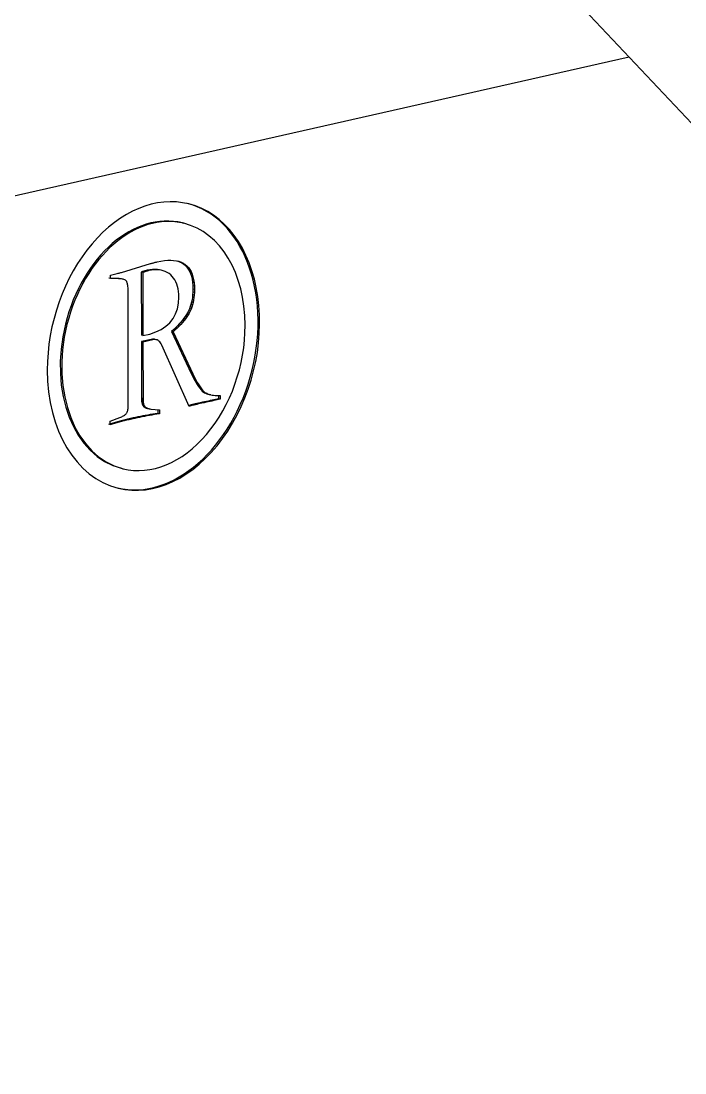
# Model space of a CAD drawing. Header units: millimetres. Extents: x -210 to 210, y -148 to 148.
# Drawn here: x 102.116 to 104.979, y -8.911 to -4.378 of the extents above; entities that cross this region are included whole.
import ezdxf

# ---------------------------------------------------------------- set-up
doc = ezdxf.new("R2010")
doc.units = ezdxf.units.MM
doc.layers.get('0').update_dxf_attribs({"lineweight": 18})

msp = doc.modelspace()

# ---------------------------------------------------------------- linework, layer by layer
at = {"color": 7, "lineweight": 30}
msp.add_line((133.8358, -35.4498), (95.0557, 5.7555), dxfattribs=at)
at = {"color": 7, "lineweight": 30, "ltscale": 0.241127}
msp.add_line((104.7383, -4.5327), (95.3308, -6.66), dxfattribs=at)
at = {"color": 7, "lineweight": 30, "ltscale": 0.000177196}
for p, q in [((102.812, -5.2476), (102.8189, -5.2493)), ((102.8162, -5.4209), (102.8093, -5.4191)), ((102.832, -5.4325), (102.8251, -5.4308)), ((102.8387, -5.4398), (102.8319, -5.4381)), ((102.6445, -5.4603), (102.6377, -5.4586)), ((102.6472, -5.4594), (102.6403, -5.4577)), ((102.6578, -5.456), (102.6509, -5.4543)), ((102.6603, -5.4553), (102.6534, -5.4536)), ((102.6629, -5.4546), (102.656, -5.4529)), ((102.6904, -5.4499), (102.6836, -5.4482)), ((102.8498, -5.4576), (102.8429, -5.4559)), ((102.8578, -5.4794), (102.8509, -5.4777)), ((102.5361, -5.4883), (102.5292, -5.4866)), ((102.8625, -5.5053), (102.8556, -5.5035)), ((102.8637, -5.5197), (102.8568, -5.518)), ((102.8633, -5.5586), (102.8564, -5.5569)), ((102.8641, -5.5352), (102.8572, -5.5335)), ((102.8532, -5.6101), (102.8463, -5.6084)), ((102.8059, -5.6848), (102.799, -5.6831)), ((102.8131, -5.6767), (102.8062, -5.675)), ((102.8197, -5.6686), (102.8129, -5.6669)), ((102.7725, -5.7171), (102.7656, -5.7153)), ((102.6422, -5.7609), (102.6353, -5.7592)), ((102.8638, -5.9117), (102.8569, -5.9099)), ((102.8703, -5.9241), (102.8635, -5.9224)), ((102.8766, -5.9354), (102.8698, -5.9337)), ((102.8995, -5.9686), (102.8927, -5.9669)), ((102.9047, -5.9739), (102.8978, -5.9722)), ((102.9096, -5.9781), (102.9027, -5.9763)), ((102.9142, -5.981), (102.9074, -5.9793)), ((102.9189, -5.9832), (102.912, -5.9815)), ((102.6426, -6.004), (102.6357, -6.0023)), ((102.6426, -6.0087), (102.6358, -6.007)), ((102.6429, -6.0132), (102.636, -6.0115)), ((102.6432, -6.0174), (102.6363, -6.0157)), ((102.6444, -6.0248), (102.6375, -6.0231)), ((102.9348, -5.9883), (102.9279, -5.9866)), ((102.6462, -6.0311), (102.6393, -6.0294)), ((102.6472, -6.0338), (102.6404, -6.032)), ((102.6499, -6.0382), (102.643, -6.0365)), ((102.6552, -6.0433), (102.6484, -6.0416)), ((102.6575, -6.0447), (102.6506, -6.043)), ((102.6599, -6.0459), (102.6531, -6.0442)), ((102.6626, -6.047), (102.6557, -6.0453)), ((102.7131, -6.0701), (102.7062, -6.0684))]:
    msp.add_line(p, q, dxfattribs=at)
at = {"color": 7, "lineweight": 30, "ltscale": 0.003278}
msp.add_line((102.549, -5.4608), (102.6747, -5.4231), dxfattribs=at)
at = {"color": 7, "lineweight": 30, "ltscale": 7.92027e-05}
msp.add_line((102.6747, -5.4231), (102.6777, -5.4222), dxfattribs=at)
at = {"color": 7, "lineweight": 30, "ltscale": 7.89543e-05}
msp.add_line((102.6777, -5.4222), (102.6807, -5.4214), dxfattribs=at)
at = {"color": 7, "lineweight": 30, "ltscale": 7.72646e-05}
msp.add_line((102.6807, -5.4214), (102.6837, -5.4206), dxfattribs=at)
at = {"color": 7, "lineweight": 30, "ltscale": 7.7025e-05}
msp.add_line((102.6837, -5.4206), (102.6867, -5.4198), dxfattribs=at)
at = {"color": 7, "lineweight": 30, "ltscale": 7.5397e-05}
msp.add_line((102.6867, -5.4198), (102.6896, -5.419), dxfattribs=at)
at = {"color": 7, "lineweight": 30, "ltscale": 7.51081e-05}
msp.add_line((102.6896, -5.419), (102.6925, -5.4182), dxfattribs=at)
at = {"color": 7, "lineweight": 30, "ltscale": 7.34812e-05}
msp.add_line((102.6925, -5.4182), (102.6954, -5.4175), dxfattribs=at)
at = {"color": 7, "lineweight": 30, "ltscale": 7.32591e-05}
msp.add_line((102.6954, -5.4175), (102.6982, -5.4168), dxfattribs=at)
at = {"color": 7, "lineweight": 30, "ltscale": 7.16333e-05}
msp.add_line((102.6982, -5.4168), (102.701, -5.4162), dxfattribs=at)
at = {"color": 7, "lineweight": 30, "ltscale": 7.13675e-05}
msp.add_line((102.701, -5.4162), (102.7038, -5.4155), dxfattribs=at)
at = {"color": 7, "lineweight": 30, "ltscale": 0.00040335}
msp.add_line((102.7038, -5.4155), (102.7196, -5.4123), dxfattribs=at)
at = {"color": 7, "lineweight": 30, "ltscale": 0.000378441}
msp.add_line((102.7196, -5.4123), (102.7346, -5.4101), dxfattribs=at)
at = {"color": 7, "lineweight": 30, "ltscale": 0.000356165}
msp.add_line((102.7346, -5.4101), (102.7488, -5.4088), dxfattribs=at)
at = {"color": 7, "lineweight": 30, "ltscale": 0.000333681}
msp.add_line((102.7488, -5.4088), (102.7621, -5.4084), dxfattribs=at)
at = {"color": 7, "lineweight": 30, "ltscale": 0.000311283}
msp.add_line((102.7621, -5.4084), (102.7745, -5.409), dxfattribs=at)
at = {"color": 7, "lineweight": 30, "ltscale": 0.000293891}
msp.add_line((102.7745, -5.409), (102.7862, -5.4106), dxfattribs=at)
at = {"color": 7, "lineweight": 30, "ltscale": 0.000278799}
msp.add_line((102.7862, -5.4106), (102.7971, -5.413), dxfattribs=at)
at = {"color": 7, "lineweight": 30, "ltscale": 0.000263567}
msp.add_line((102.7902, -5.4113), (102.8002, -5.4148), dxfattribs=at)
at = {"color": 7, "lineweight": 30, "ltscale": 0.000263514}
msp.add_line((102.7971, -5.413), (102.807, -5.4165), dxfattribs=at)
at = {"color": 7, "lineweight": 30, "ltscale": 0.00017716}
for p, q in [((102.807, -5.4165), (102.8002, -5.4148)), ((102.8245, -5.4262), (102.8176, -5.4245)), ((102.6418, -5.4614), (102.6349, -5.4597)), ((102.6499, -5.4585), (102.643, -5.4568)), ((102.6552, -5.4568), (102.6483, -5.4551)), ((102.6653, -5.454), (102.6585, -5.4523)), ((102.6678, -5.4534), (102.6609, -5.4517)), ((102.6794, -5.4512), (102.6725, -5.4495)), ((102.701, -5.4495), (102.6942, -5.4477)), ((102.8447, -5.4482), (102.8378, -5.4465)), ((102.8541, -5.468), (102.8473, -5.4663)), ((102.5418, -5.4885), (102.5349, -5.4868)), ((102.5471, -5.489), (102.5402, -5.4873)), ((102.5519, -5.4896), (102.545, -5.4879)), ((102.8605, -5.4918), (102.8537, -5.4901)), ((102.8621, -5.5697), (102.8553, -5.568)), ((102.8585, -5.5907), (102.8516, -5.589)), ((102.8606, -5.5804), (102.8537, -5.5787)), ((102.826, -5.6605), (102.8191, -5.6588)), ((102.8317, -5.6524), (102.8248, -5.6507)), ((102.8369, -5.6443), (102.83, -5.6426)), ((102.8417, -5.6362), (102.8348, -5.6345)), ((102.8459, -5.6279), (102.8391, -5.6262)), ((102.7815, -5.709), (102.7746, -5.7073)), ((102.6422, -5.7332), (102.6353, -5.7315)), ((102.6851, -5.7512), (102.6782, -5.7495)), ((102.69, -5.7504), (102.6832, -5.7487)), ((102.6947, -5.7503), (102.6879, -5.7486)), ((102.6992, -5.7508), (102.6923, -5.7491)), ((102.857, -5.898), (102.8501, -5.8963)), ((102.8827, -5.9455), (102.8758, -5.9437)), ((102.8886, -5.9543), (102.8817, -5.9526)), ((102.8942, -5.9621), (102.8873, -5.9603)), ((102.6452, -6.0281), (102.6383, -6.0264)), ((102.9752, -6.0077), (102.9683, -6.006)), ((102.6514, -6.0401), (102.6446, -6.0384)), ((102.6532, -6.0418), (102.6464, -6.0401)), ((102.6686, -6.0487), (102.6618, -6.047)), ((102.5492, -6.3051), (102.5561, -6.3068))]:
    msp.add_line(p, q, dxfattribs=at)
at = {"color": 7, "lineweight": 30, "ltscale": 0.000254324}
msp.add_line((102.8002, -5.4148), (102.8093, -5.4191), dxfattribs=at)
at = {"color": 7, "lineweight": 30, "ltscale": 0.000254397}
msp.add_line((102.807, -5.4165), (102.8162, -5.4209), dxfattribs=at)
at = {"color": 7, "lineweight": 30, "ltscale": 0.00024623}
msp.add_line((102.8093, -5.4191), (102.8176, -5.4245), dxfattribs=at)
at = {"color": 7, "lineweight": 30, "ltscale": 0.000246135}
msp.add_line((102.8162, -5.4209), (102.8245, -5.4262), dxfattribs=at)
at = {"color": 7, "lineweight": 30, "ltscale": 0.000244829}
msp.add_line((102.8176, -5.4245), (102.8251, -5.4308), dxfattribs=at)
at = {"color": 7, "lineweight": 30, "ltscale": 0.000244944}
msp.add_line((102.8245, -5.4262), (102.832, -5.4325), dxfattribs=at)
at = {"color": 7, "lineweight": 30, "ltscale": 0.000249527}
for p, q in [((102.8251, -5.4308), (102.8319, -5.4381)), ((102.832, -5.4325), (102.8387, -5.4398))]:
    msp.add_line(p, q, dxfattribs=at)
at = {"color": 7, "lineweight": 30, "ltscale": 0.000256121}
msp.add_line((102.8319, -5.4381), (102.8378, -5.4465), dxfattribs=at)
at = {"color": 7, "lineweight": 30, "ltscale": 0.000168096}
msp.add_line((102.5016, -5.4725), (102.5081, -5.4711), dxfattribs=at)
at = {"color": 7, "lineweight": 30, "ltscale": 0.000380682}
msp.add_line((102.5023, -5.4878), (102.5016, -5.4725), dxfattribs=at)
at = {"color": 7, "lineweight": 30, "ltscale": 0.000157197}
msp.add_line((102.5081, -5.4711), (102.5142, -5.4696), dxfattribs=at)
at = {"color": 7, "lineweight": 30, "ltscale": 0.000147766}
msp.add_line((102.5142, -5.4696), (102.52, -5.4683), dxfattribs=at)
at = {"color": 7, "lineweight": 30, "ltscale": 0.000136927}
msp.add_line((102.52, -5.4683), (102.5253, -5.467), dxfattribs=at)
at = {"color": 7, "lineweight": 30, "ltscale": 0.000127445}
msp.add_line((102.5253, -5.467), (102.5303, -5.4658), dxfattribs=at)
at = {"color": 7, "lineweight": 30, "ltscale": 0.000118075}
msp.add_line((102.5303, -5.4658), (102.5348, -5.4647), dxfattribs=at)
at = {"color": 7, "lineweight": 30, "ltscale": 0.000107195}
msp.add_line((102.5348, -5.4647), (102.539, -5.4636), dxfattribs=at)
at = {"color": 7, "lineweight": 30, "ltscale": 9.62665e-05}
msp.add_line((102.539, -5.4636), (102.5427, -5.4626), dxfattribs=at)
at = {"color": 7, "lineweight": 30, "ltscale": 8.69759e-05}
msp.add_line((102.5427, -5.4626), (102.5461, -5.4616), dxfattribs=at)
at = {"color": 7, "lineweight": 30, "ltscale": 7.75109e-05}
msp.add_line((102.5461, -5.4616), (102.549, -5.4608), dxfattribs=at)
at = {"color": 7, "lineweight": 30, "ltscale": 7.31308e-05}
msp.add_line((102.6377, -5.4586), (102.6349, -5.4597), dxfattribs=at)
at = {"color": 7, "lineweight": 30, "ltscale": 0.006795}
for p, q in [((102.6349, -5.4597), (102.6353, -5.7315)), ((102.6418, -5.4614), (102.6422, -5.7332))]:
    msp.add_line(p, q, dxfattribs=at)
at = {"color": 7, "lineweight": 30, "ltscale": 7.11295e-05}
for p, q in [((102.6403, -5.4577), (102.6377, -5.4586)), ((102.6472, -5.4594), (102.6445, -5.4603))]:
    msp.add_line(p, q, dxfattribs=at)
at = {"color": 7, "lineweight": 30, "ltscale": 7.06955e-05}
msp.add_line((102.643, -5.4568), (102.6403, -5.4577), dxfattribs=at)
at = {"color": 7, "lineweight": 30, "ltscale": 7.30554e-05}
msp.add_line((102.6445, -5.4603), (102.6418, -5.4614), dxfattribs=at)
at = {"color": 7, "lineweight": 30, "ltscale": 7.02774e-05}
msp.add_line((102.6457, -5.4559), (102.643, -5.4568), dxfattribs=at)
at = {"color": 7, "lineweight": 30, "ltscale": 6.83118e-05}
msp.add_line((102.6483, -5.4551), (102.6457, -5.4559), dxfattribs=at)
at = {"color": 7, "lineweight": 30, "ltscale": 0.000177232}
for p, q in [((102.6526, -5.4576), (102.6457, -5.4559)), ((102.7112, -5.4499), (102.7043, -5.4482)), ((102.7208, -5.4513), (102.7139, -5.4496)), ((102.5562, -5.4905), (102.5493, -5.4888)), ((102.8639, -5.5471), (102.8571, -5.5454)), ((102.8498, -5.6192), (102.8429, -5.6175)), ((102.8561, -5.6006), (102.8492, -5.5989)), ((102.7983, -5.6929), (102.7914, -5.6911)), ((102.6437, -6.0213), (102.6369, -6.0195))]:
    msp.add_line(p, q, dxfattribs=at)
at = {"color": 7, "lineweight": 30, "ltscale": 7.07667e-05}
msp.add_line((102.6499, -5.4585), (102.6472, -5.4594), dxfattribs=at)
at = {"color": 7, "lineweight": 30, "ltscale": 6.79875e-05}
msp.add_line((102.6509, -5.4543), (102.6483, -5.4551), dxfattribs=at)
at = {"color": 7, "lineweight": 30, "ltscale": 7.01417e-05}
msp.add_line((102.6526, -5.4576), (102.6499, -5.4585), dxfattribs=at)
at = {"color": 7, "lineweight": 30, "ltscale": 6.61077e-05}
for p, q in [((102.6534, -5.4536), (102.6509, -5.4543)), ((102.6603, -5.4553), (102.6578, -5.456))]:
    msp.add_line(p, q, dxfattribs=at)
at = {"color": 7, "lineweight": 30, "ltscale": 6.84449e-05}
msp.add_line((102.6552, -5.4568), (102.6526, -5.4576), dxfattribs=at)
at = {"color": 7, "lineweight": 30, "ltscale": 6.57468e-05}
for p, q in [((102.656, -5.4529), (102.6534, -5.4536)), ((102.6629, -5.4546), (102.6603, -5.4553))]:
    msp.add_line(p, q, dxfattribs=at)
at = {"color": 7, "lineweight": 30, "ltscale": 6.79241e-05}
msp.add_line((102.6578, -5.456), (102.6552, -5.4568), dxfattribs=at)
at = {"color": 7, "lineweight": 30, "ltscale": 6.38893e-05}
msp.add_line((102.6585, -5.4523), (102.656, -5.4529), dxfattribs=at)
at = {"color": 7, "lineweight": 30, "ltscale": 6.35075e-05}
for p, q in [((102.6609, -5.4517), (102.6585, -5.4523)), ((102.6678, -5.4534), (102.6653, -5.454))]:
    msp.add_line(p, q, dxfattribs=at)
at = {"color": 7, "lineweight": 30, "ltscale": 0.000293937}
for p, q in [((102.6725, -5.4495), (102.6609, -5.4517)), ((102.6794, -5.4512), (102.6678, -5.4534))]:
    msp.add_line(p, q, dxfattribs=at)
at = {"color": 7, "lineweight": 30, "ltscale": 6.3946e-05}
msp.add_line((102.6653, -5.454), (102.6629, -5.4546), dxfattribs=at)
at = {"color": 7, "lineweight": 30, "ltscale": 0.000278734}
msp.add_line((102.6836, -5.4482), (102.6725, -5.4495), dxfattribs=at)
at = {"color": 7, "lineweight": 30, "ltscale": 0.000278702}
msp.add_line((102.6904, -5.4499), (102.6794, -5.4512), dxfattribs=at)
at = {"color": 7, "lineweight": 30, "ltscale": 0.000265086}
msp.add_line((102.6942, -5.4477), (102.6836, -5.4482), dxfattribs=at)
at = {"color": 7, "lineweight": 30, "ltscale": 0.000265104}
msp.add_line((102.701, -5.4495), (102.6904, -5.4499), dxfattribs=at)
at = {"color": 7, "lineweight": 30, "ltscale": 0.000253301}
msp.add_line((102.7043, -5.4482), (102.6942, -5.4477), dxfattribs=at)
at = {"color": 7, "lineweight": 30, "ltscale": 0.000253298}
msp.add_line((102.7112, -5.4499), (102.701, -5.4495), dxfattribs=at)
at = {"color": 7, "lineweight": 30, "ltscale": 0.000243587}
for p, q in [((102.7139, -5.4496), (102.7043, -5.4482)), ((102.7208, -5.4513), (102.7112, -5.4499))]:
    msp.add_line(p, q, dxfattribs=at)
at = {"color": 7, "lineweight": 30, "ltscale": 0.000234691}
msp.add_line((102.7299, -5.4536), (102.7208, -5.4513), dxfattribs=at)
at = {"color": 7, "lineweight": 30, "ltscale": 0.000231493}
msp.add_line((102.7386, -5.4568), (102.7299, -5.4536), dxfattribs=at)
at = {"color": 7, "lineweight": 30, "ltscale": 0.000227986}
msp.add_line((102.7468, -5.4608), (102.7386, -5.4568), dxfattribs=at)
at = {"color": 7, "lineweight": 30, "ltscale": 0.000230143}
msp.add_line((102.7545, -5.4658), (102.7468, -5.4608), dxfattribs=at)
at = {"color": 7, "lineweight": 30, "ltscale": 0.000232448}
msp.add_line((102.7617, -5.4717), (102.7545, -5.4658), dxfattribs=at)
at = {"color": 7, "lineweight": 30, "ltscale": 0.000234307}
msp.add_line((102.7683, -5.4783), (102.7617, -5.4717), dxfattribs=at)
at = {"color": 7, "lineweight": 30, "ltscale": 0.000235601}
msp.add_line((102.7743, -5.4856), (102.7683, -5.4783), dxfattribs=at)
at = {"color": 7, "lineweight": 30, "ltscale": 0.000267041}
msp.add_line((102.8378, -5.4465), (102.8429, -5.4559), dxfattribs=at)
at = {"color": 7, "lineweight": 30, "ltscale": 0.000255971}
msp.add_line((102.8387, -5.4398), (102.8447, -5.4482), dxfattribs=at)
at = {"color": 7, "lineweight": 30, "ltscale": 0.000281692}
msp.add_line((102.8429, -5.4559), (102.8473, -5.4663), dxfattribs=at)
at = {"color": 7, "lineweight": 30, "ltscale": 0.000267203}
msp.add_line((102.8447, -5.4482), (102.8498, -5.4576), dxfattribs=at)
at = {"color": 7, "lineweight": 30, "ltscale": 0.000299318}
msp.add_line((102.8473, -5.4663), (102.8509, -5.4777), dxfattribs=at)
at = {"color": 7, "lineweight": 30, "ltscale": 0.00028152}
msp.add_line((102.8498, -5.4576), (102.8541, -5.468), dxfattribs=at)
at = {"color": 7, "lineweight": 30, "ltscale": 0.000318566}
msp.add_line((102.8509, -5.4777), (102.8537, -5.4901), dxfattribs=at)
at = {"color": 7, "lineweight": 30, "ltscale": 0.000299496}
msp.add_line((102.8541, -5.468), (102.8578, -5.4794), dxfattribs=at)
at = {"color": 7, "lineweight": 30, "ltscale": 0.000318383}
msp.add_line((102.8578, -5.4794), (102.8605, -5.4918), dxfattribs=at)
at = {"color": 7, "lineweight": 30, "ltscale": 0.000842804}
msp.add_line((102.5292, -5.4866), (102.4955, -5.486), dxfattribs=at)
at = {"color": 7, "lineweight": 30, "ltscale": 0.000842797}
msp.add_line((102.5361, -5.4883), (102.5023, -5.4878), dxfattribs=at)
at = {"color": 7, "lineweight": 30, "ltscale": 0.000143454}
msp.add_line((102.5349, -5.4868), (102.5292, -5.4866), dxfattribs=at)
at = {"color": 7, "lineweight": 30, "ltscale": 0.000132806}
for p, q in [((102.5402, -5.4873), (102.5349, -5.4868)), ((102.5471, -5.489), (102.5418, -5.4885))]:
    msp.add_line(p, q, dxfattribs=at)
at = {"color": 7, "lineweight": 30, "ltscale": 0.000143457}
msp.add_line((102.5418, -5.4885), (102.5361, -5.4883), dxfattribs=at)
at = {"color": 7, "lineweight": 30, "ltscale": 0.000120984}
for p, q in [((102.545, -5.4879), (102.5402, -5.4873)), ((102.5519, -5.4896), (102.5471, -5.489))]:
    msp.add_line(p, q, dxfattribs=at)
at = {"color": 7, "lineweight": 30, "ltscale": 0.000109572}
msp.add_line((102.5493, -5.4888), (102.545, -5.4879), dxfattribs=at)
at = {"color": 7, "lineweight": 30, "ltscale": 0.00010963}
msp.add_line((102.5562, -5.4905), (102.5519, -5.4896), dxfattribs=at)
at = {"color": 7, "lineweight": 30, "ltscale": 0.000100303}
msp.add_line((102.56, -5.4916), (102.5562, -5.4905), dxfattribs=at)
at = {"color": 7, "lineweight": 30, "ltscale": 9.03568e-05}
msp.add_line((102.5634, -5.493), (102.56, -5.4916), dxfattribs=at)
at = {"color": 7, "lineweight": 30, "ltscale": 8.28398e-05}
msp.add_line((102.5663, -5.4946), (102.5634, -5.493), dxfattribs=at)
at = {"color": 7, "lineweight": 30, "ltscale": 7.54368e-05}
msp.add_line((102.5687, -5.4964), (102.5663, -5.4946), dxfattribs=at)
at = {"color": 7, "lineweight": 30, "ltscale": 6.98756e-05}
msp.add_line((102.5706, -5.4984), (102.5687, -5.4964), dxfattribs=at)
at = {"color": 7, "lineweight": 30, "ltscale": 6.776e-05}
msp.add_line((102.5721, -5.5007), (102.5706, -5.4984), dxfattribs=at)
at = {"color": 7, "lineweight": 30, "ltscale": 7.13348e-05}
msp.add_line((102.5733, -5.5033), (102.5721, -5.5007), dxfattribs=at)
at = {"color": 7, "lineweight": 30, "ltscale": 7.87714e-05}
msp.add_line((102.5743, -5.5063), (102.5733, -5.5033), dxfattribs=at)
at = {"color": 7, "lineweight": 30, "ltscale": 8.75787e-05}
msp.add_line((102.5752, -5.5097), (102.5743, -5.5063), dxfattribs=at)
at = {"color": 7, "lineweight": 30, "ltscale": 9.69931e-05}
msp.add_line((102.5761, -5.5135), (102.5752, -5.5097), dxfattribs=at)
at = {"color": 7, "lineweight": 30, "ltscale": 0.000105562}
msp.add_line((102.5767, -5.5176), (102.5761, -5.5135), dxfattribs=at)
at = {"color": 7, "lineweight": 30, "ltscale": 0.00011502}
msp.add_line((102.5772, -5.5222), (102.5767, -5.5176), dxfattribs=at)
at = {"color": 7, "lineweight": 30, "ltscale": 0.000124945}
msp.add_line((102.5777, -5.5272), (102.5772, -5.5222), dxfattribs=at)
at = {"color": 7, "lineweight": 30, "ltscale": 0.000134384}
msp.add_line((102.578, -5.5325), (102.5777, -5.5272), dxfattribs=at)
at = {"color": 7, "lineweight": 30, "ltscale": 0.00023698}
msp.add_line((102.7795, -5.4935), (102.7743, -5.4856), dxfattribs=at)
at = {"color": 7, "lineweight": 30, "ltscale": 0.000242485}
msp.add_line((102.7841, -5.5021), (102.7795, -5.4935), dxfattribs=at)
at = {"color": 7, "lineweight": 30, "ltscale": 0.000249441}
msp.add_line((102.7879, -5.5113), (102.7841, -5.5021), dxfattribs=at)
at = {"color": 7, "lineweight": 30, "ltscale": 0.000258422}
msp.add_line((102.7911, -5.5211), (102.7879, -5.5113), dxfattribs=at)
at = {"color": 7, "lineweight": 30, "ltscale": 0.00026886}
msp.add_line((102.7935, -5.5316), (102.7911, -5.5211), dxfattribs=at)
at = {"color": 7, "lineweight": 30, "ltscale": 0.000339723}
msp.add_line((102.8537, -5.4901), (102.8556, -5.5035), dxfattribs=at)
at = {"color": 7, "lineweight": 30, "ltscale": 0.000363025}
for p, q in [((102.8556, -5.5035), (102.8568, -5.518)), ((102.8625, -5.5053), (102.8637, -5.5197))]:
    msp.add_line(p, q, dxfattribs=at)
at = {"color": 7, "lineweight": 30, "ltscale": 0.000387442}
for p, q in [((102.8568, -5.518), (102.8572, -5.5335)), ((102.8637, -5.5197), (102.8641, -5.5352))]:
    msp.add_line(p, q, dxfattribs=at)
at = {"color": 7, "lineweight": 30, "ltscale": 0.00033991}
msp.add_line((102.8605, -5.4918), (102.8625, -5.5053), dxfattribs=at)
at = {"color": 7, "lineweight": 30, "ltscale": 0.000144331}
msp.add_line((102.5782, -5.5383), (102.578, -5.5325), dxfattribs=at)
at = {"color": 7, "lineweight": 30, "ltscale": 0.000154005}
msp.add_line((102.5783, -5.5445), (102.5782, -5.5383), dxfattribs=at)
at = {"color": 7, "lineweight": 30, "ltscale": 0.012001}
msp.add_line((102.579, -6.0245), (102.5783, -5.5445), dxfattribs=at)
at = {"color": 7, "lineweight": 30, "ltscale": 0.000281458}
msp.add_line((102.7953, -5.5427), (102.7935, -5.5316), dxfattribs=at)
at = {"color": 7, "lineweight": 30, "ltscale": 0.000665666}
msp.add_line((102.7952, -5.5935), (102.7967, -5.5669), dxfattribs=at)
at = {"color": 7, "lineweight": 30, "ltscale": 0.000295313}
msp.add_line((102.7964, -5.5545), (102.7953, -5.5427), dxfattribs=at)
at = {"color": 7, "lineweight": 30, "ltscale": 0.000309953}
msp.add_line((102.7967, -5.5669), (102.7964, -5.5545), dxfattribs=at)
at = {"color": 7, "lineweight": 30, "ltscale": 0.000270422}
for p, q in [((102.8553, -5.568), (102.8537, -5.5787)), ((102.8621, -5.5697), (102.8606, -5.5804))]:
    msp.add_line(p, q, dxfattribs=at)
at = {"color": 7, "lineweight": 30, "ltscale": 0.000279002}
msp.add_line((102.8564, -5.5569), (102.8553, -5.568), dxfattribs=at)
at = {"color": 7, "lineweight": 30, "ltscale": 0.000288204}
msp.add_line((102.8571, -5.5454), (102.8564, -5.5569), dxfattribs=at)
at = {"color": 7, "lineweight": 30, "ltscale": 0.000297547}
msp.add_line((102.8572, -5.5335), (102.8571, -5.5454), dxfattribs=at)
at = {"color": 7, "lineweight": 30, "ltscale": 0.000278811}
msp.add_line((102.8633, -5.5586), (102.8621, -5.5697), dxfattribs=at)
at = {"color": 7, "lineweight": 30, "ltscale": 0.000288014}
msp.add_line((102.8639, -5.5471), (102.8633, -5.5586), dxfattribs=at)
at = {"color": 7, "lineweight": 30, "ltscale": 0.000297738}
msp.add_line((102.8641, -5.5352), (102.8639, -5.5471), dxfattribs=at)
at = {"color": 7, "lineweight": 30, "ltscale": 0.00058661}
msp.add_line((102.7829, -5.64), (102.7906, -5.6178), dxfattribs=at)
at = {"color": 7, "lineweight": 30, "ltscale": 0.000620252}
msp.add_line((102.7906, -5.6178), (102.7952, -5.5935), dxfattribs=at)
at = {"color": 7, "lineweight": 30, "ltscale": 0.000237705}
msp.add_line((102.8429, -5.6175), (102.8391, -5.6262), dxfattribs=at)
at = {"color": 7, "lineweight": 30, "ltscale": 0.00024286}
msp.add_line((102.8463, -5.6084), (102.8429, -5.6175), dxfattribs=at)
at = {"color": 7, "lineweight": 30, "ltscale": 0.000237348}
msp.add_line((102.8498, -5.6192), (102.8459, -5.6279), dxfattribs=at)
at = {"color": 7, "lineweight": 30, "ltscale": 0.000248325}
msp.add_line((102.8492, -5.5989), (102.8463, -5.6084), dxfattribs=at)
at = {"color": 7, "lineweight": 30, "ltscale": 0.000254963}
msp.add_line((102.8516, -5.589), (102.8492, -5.5989), dxfattribs=at)
at = {"color": 7, "lineweight": 30, "ltscale": 0.000243042}
msp.add_line((102.8532, -5.6101), (102.8498, -5.6192), dxfattribs=at)
at = {"color": 7, "lineweight": 30, "ltscale": 0.000262567}
for p, q in [((102.8537, -5.5787), (102.8516, -5.589)), ((102.8606, -5.5804), (102.8585, -5.5907))]:
    msp.add_line(p, q, dxfattribs=at)
at = {"color": 7, "lineweight": 30, "ltscale": 0.00024814}
msp.add_line((102.8561, -5.6006), (102.8532, -5.6101), dxfattribs=at)
at = {"color": 7, "lineweight": 30, "ltscale": 0.000255338}
msp.add_line((102.8585, -5.5907), (102.8561, -5.6006), dxfattribs=at)
at = {"color": 7, "lineweight": 30, "ltscale": 0.000563022}
msp.add_line((102.7582, -5.6777), (102.7721, -5.66), dxfattribs=at)
at = {"color": 7, "lineweight": 30, "ltscale": 0.000567512}
msp.add_line((102.7721, -5.66), (102.7829, -5.64), dxfattribs=at)
at = {"color": 7, "lineweight": 30, "ltscale": 0.000255015}
msp.add_line((102.8191, -5.6588), (102.8129, -5.6669), dxfattribs=at)
at = {"color": 7, "lineweight": 30, "ltscale": 0.000247957}
for p, q in [((102.8248, -5.6507), (102.8191, -5.6588)), ((102.8317, -5.6524), (102.826, -5.6605))]:
    msp.add_line(p, q, dxfattribs=at)
at = {"color": 7, "lineweight": 30, "ltscale": 0.000255172}
msp.add_line((102.826, -5.6605), (102.8197, -5.6686), dxfattribs=at)
at = {"color": 7, "lineweight": 30, "ltscale": 0.000240552}
for p, q in [((102.83, -5.6426), (102.8248, -5.6507)), ((102.8369, -5.6443), (102.8317, -5.6524))]:
    msp.add_line(p, q, dxfattribs=at)
at = {"color": 7, "lineweight": 30, "ltscale": 0.000234773}
for p, q in [((102.8348, -5.6345), (102.83, -5.6426)), ((102.8417, -5.6362), (102.8369, -5.6443))]:
    msp.add_line(p, q, dxfattribs=at)
at = {"color": 7, "lineweight": 30, "ltscale": 0.00023356}
for p, q in [((102.8391, -5.6262), (102.8348, -5.6345)), ((102.8459, -5.6279), (102.8417, -5.6362))]:
    msp.add_line(p, q, dxfattribs=at)
at = {"color": 7, "lineweight": 30, "ltscale": 0.000642868}
msp.add_line((102.6979, -5.7176), (102.7211, -5.7065), dxfattribs=at)
at = {"color": 7, "lineweight": 30, "ltscale": 0.000603348}
msp.add_line((102.7211, -5.7065), (102.7412, -5.6932), dxfattribs=at)
at = {"color": 7, "lineweight": 30, "ltscale": 0.000575637}
msp.add_line((102.7412, -5.6932), (102.7582, -5.6777), dxfattribs=at)
at = {"color": 7, "lineweight": 30, "ltscale": 0.000302921}
msp.add_line((102.7746, -5.7073), (102.7656, -5.7153), dxfattribs=at)
at = {"color": 7, "lineweight": 30, "ltscale": 0.000303055}
msp.add_line((102.7815, -5.709), (102.7725, -5.7171), dxfattribs=at)
at = {"color": 7, "lineweight": 30, "ltscale": 0.000295018}
msp.add_line((102.7832, -5.6992), (102.7746, -5.7073), dxfattribs=at)
at = {"color": 7, "lineweight": 30, "ltscale": 0.00029594}
msp.add_line((102.7902, -5.7009), (102.7815, -5.709), dxfattribs=at)
at = {"color": 7, "lineweight": 30, "ltscale": 0.000287436}
msp.add_line((102.7914, -5.6911), (102.7832, -5.6992), dxfattribs=at)
at = {"color": 7, "lineweight": 30, "ltscale": 0.000178694}
msp.add_line((102.7902, -5.7009), (102.7832, -5.6992), dxfattribs=at)
at = {"color": 7, "lineweight": 30, "ltscale": 0.000286268}
msp.add_line((102.7983, -5.6929), (102.7902, -5.7009), dxfattribs=at)
at = {"color": 7, "lineweight": 30, "ltscale": 0.000277781}
msp.add_line((102.799, -5.6831), (102.7914, -5.6911), dxfattribs=at)
at = {"color": 7, "lineweight": 30, "ltscale": 0.000277926}
msp.add_line((102.8059, -5.6848), (102.7983, -5.6929), dxfattribs=at)
at = {"color": 7, "lineweight": 30, "ltscale": 0.00026973}
for p, q in [((102.8062, -5.675), (102.799, -5.6831)), ((102.8131, -5.6767), (102.8059, -5.6848))]:
    msp.add_line(p, q, dxfattribs=at)
at = {"color": 7, "lineweight": 30, "ltscale": 0.000261847}
for p, q in [((102.8129, -5.6669), (102.8062, -5.675)), ((102.8197, -5.6686), (102.8131, -5.6767))]:
    msp.add_line(p, q, dxfattribs=at)
at = {"color": 7, "lineweight": 30, "ltscale": 0.0011}
for p, q in [((102.6782, -5.7495), (102.6353, -5.7592)), ((102.6851, -5.7512), (102.6422, -5.7609))]:
    msp.add_line(p, q, dxfattribs=at)
at = {"color": 7, "lineweight": 30, "ltscale": 0.000753185}
msp.add_line((102.6422, -5.7332), (102.6715, -5.7265), dxfattribs=at)
at = {"color": 7, "lineweight": 30, "ltscale": 0.00069449}
msp.add_line((102.6715, -5.7265), (102.6979, -5.7176), dxfattribs=at)
at = {"color": 7, "lineweight": 30, "ltscale": 0.000124876}
for p, q in [((102.6832, -5.7487), (102.6782, -5.7495)), ((102.69, -5.7504), (102.6851, -5.7512))]:
    msp.add_line(p, q, dxfattribs=at)
at = {"color": 7, "lineweight": 30, "ltscale": 0.00011782}
for p, q in [((102.6879, -5.7486), (102.6832, -5.7487)), ((102.6947, -5.7503), (102.69, -5.7504))]:
    msp.add_line(p, q, dxfattribs=at)
at = {"color": 7, "lineweight": 30, "ltscale": 0.000111734}
for p, q in [((102.6923, -5.7491), (102.6879, -5.7486)), ((102.6992, -5.7508), (102.6947, -5.7503))]:
    msp.add_line(p, q, dxfattribs=at)
at = {"color": 7, "lineweight": 30, "ltscale": 0.000110007}
msp.add_line((102.7034, -5.7521), (102.6992, -5.7508), dxfattribs=at)
at = {"color": 7, "lineweight": 30, "ltscale": 0.000109924}
msp.add_line((102.7073, -5.7541), (102.7034, -5.7521), dxfattribs=at)
at = {"color": 7, "lineweight": 30, "ltscale": 0.000114178}
msp.add_line((102.711, -5.7567), (102.7073, -5.7541), dxfattribs=at)
at = {"color": 7, "lineweight": 30, "ltscale": 0.000120902}
msp.add_line((102.7145, -5.7601), (102.711, -5.7567), dxfattribs=at)
at = {"color": 7, "lineweight": 30, "ltscale": 0.004993}
for p, q in [((102.7656, -5.7153), (102.8501, -5.8963)), ((102.7725, -5.7171), (102.857, -5.898))]:
    msp.add_line(p, q, dxfattribs=at)
at = {"color": 7, "lineweight": 30, "ltscale": 0.006077}
for p, q in [((102.6353, -5.7592), (102.6357, -6.0023)), ((102.6422, -5.7609), (102.6426, -6.004))]:
    msp.add_line(p, q, dxfattribs=at)
at = {"color": 7, "lineweight": 30, "ltscale": 0.000129189}
msp.add_line((102.7177, -5.7641), (102.7145, -5.7601), dxfattribs=at)
at = {"color": 7, "lineweight": 30, "ltscale": 0.00013982}
msp.add_line((102.7207, -5.7689), (102.7177, -5.7641), dxfattribs=at)
at = {"color": 7, "lineweight": 30, "ltscale": 0.000152452}
msp.add_line((102.7235, -5.7743), (102.7207, -5.7689), dxfattribs=at)
at = {"color": 7, "lineweight": 30, "ltscale": 0.00722}
msp.add_line((102.8411, -6.0381), (102.7235, -5.7743), dxfattribs=at)
at = {"color": 7, "lineweight": 30, "ltscale": 0.000381106}
msp.add_line((102.8501, -5.8963), (102.8569, -5.9099), dxfattribs=at)
at = {"color": 7, "lineweight": 30, "ltscale": 0.000351872}
for p, q in [((102.8569, -5.9099), (102.8635, -5.9224)), ((102.8638, -5.9117), (102.8703, -5.9241))]:
    msp.add_line(p, q, dxfattribs=at)
at = {"color": 7, "lineweight": 30, "ltscale": 0.000381272}
msp.add_line((102.857, -5.898), (102.8638, -5.9117), dxfattribs=at)
at = {"color": 7, "lineweight": 30, "ltscale": 0.000323004}
for p, q in [((102.8635, -5.9224), (102.8698, -5.9337)), ((102.8703, -5.9241), (102.8766, -5.9354))]:
    msp.add_line(p, q, dxfattribs=at)
at = {"color": 7, "lineweight": 30, "ltscale": 0.000294238}
msp.add_line((102.8698, -5.9337), (102.8758, -5.9437), dxfattribs=at)
at = {"color": 7, "lineweight": 30, "ltscale": 0.00029408}
msp.add_line((102.8766, -5.9354), (102.8827, -5.9455), dxfattribs=at)
at = {"color": 7, "lineweight": 30, "ltscale": 0.000266729}
for p, q in [((102.8758, -5.9437), (102.8817, -5.9526)), ((102.8827, -5.9455), (102.8886, -5.9543))]:
    msp.add_line(p, q, dxfattribs=at)
at = {"color": 7, "lineweight": 30, "ltscale": 0.000237888}
for p, q in [((102.8817, -5.9526), (102.8873, -5.9603)), ((102.8886, -5.9543), (102.8942, -5.9621))]:
    msp.add_line(p, q, dxfattribs=at)
at = {"color": 7, "lineweight": 30, "ltscale": 0.000210621}
msp.add_line((102.8873, -5.9603), (102.8927, -5.9669), dxfattribs=at)
at = {"color": 7, "lineweight": 30, "ltscale": 0.000185564}
for p, q in [((102.8927, -5.9669), (102.8978, -5.9722)), ((102.8995, -5.9686), (102.9047, -5.9739))]:
    msp.add_line(p, q, dxfattribs=at)
at = {"color": 7, "lineweight": 30, "ltscale": 0.000210762}
msp.add_line((102.8942, -5.9621), (102.8995, -5.9686), dxfattribs=at)
at = {"color": 7, "lineweight": 30, "ltscale": 0.000159578}
for p, q in [((102.8978, -5.9722), (102.9027, -5.9763)), ((102.9047, -5.9739), (102.9096, -5.9781))]:
    msp.add_line(p, q, dxfattribs=at)
at = {"color": 7, "lineweight": 30, "ltscale": 0.00013826}
for p, q in [((102.9027, -5.9763), (102.9074, -5.9793)), ((102.9096, -5.9781), (102.9142, -5.981))]:
    msp.add_line(p, q, dxfattribs=at)
at = {"color": 7, "lineweight": 30, "ltscale": 0.000128937}
for p, q in [((102.9074, -5.9793), (102.912, -5.9815)), ((102.9142, -5.981), (102.9189, -5.9832))]:
    msp.add_line(p, q, dxfattribs=at)
at = {"color": 7, "lineweight": 30, "ltscale": 0.0001336}
msp.add_line((102.912, -5.9815), (102.917, -5.9835), dxfattribs=at)
at = {"color": 7, "lineweight": 30, "ltscale": 0.000178658}
for p, q in [((102.9239, -5.9852), (102.917, -5.9835)), ((102.6485, -6.0361), (102.6416, -6.0344))]:
    msp.add_line(p, q, dxfattribs=at)
at = {"color": 7, "lineweight": 30, "ltscale": 0.000140361}
msp.add_line((102.917, -5.9835), (102.9223, -5.9852), dxfattribs=at)
at = {"color": 7, "lineweight": 30, "ltscale": 0.000134987}
msp.add_line((102.9189, -5.9832), (102.9239, -5.9852), dxfattribs=at)
at = {"color": 7, "lineweight": 30, "ltscale": 0.000158428}
msp.add_line((102.5789, -6.0308), (102.579, -6.0245), dxfattribs=at)
at = {"color": 7, "lineweight": 30, "ltscale": 0.000119263}
for p, q in [((102.6357, -6.0023), (102.6358, -6.007)), ((102.6426, -6.004), (102.6426, -6.0087))]:
    msp.add_line(p, q, dxfattribs=at)
at = {"color": 7, "lineweight": 30, "ltscale": 0.000112056}
for p, q in [((102.6358, -6.007), (102.636, -6.0115)), ((102.6426, -6.0087), (102.6429, -6.0132))]:
    msp.add_line(p, q, dxfattribs=at)
at = {"color": 7, "lineweight": 30, "ltscale": 0.000104665}
for p, q in [((102.636, -6.0115), (102.6363, -6.0157)), ((102.6429, -6.0132), (102.6432, -6.0174))]:
    msp.add_line(p, q, dxfattribs=at)
at = {"color": 7, "lineweight": 30, "ltscale": 9.76713e-05}
msp.add_line((102.6363, -6.0157), (102.6369, -6.0195), dxfattribs=at)
at = {"color": 7, "lineweight": 30, "ltscale": 9.10427e-05}
msp.add_line((102.6369, -6.0195), (102.6375, -6.0231), dxfattribs=at)
at = {"color": 7, "lineweight": 30, "ltscale": 8.44764e-05}
msp.add_line((102.6375, -6.0231), (102.6383, -6.0264), dxfattribs=at)
at = {"color": 7, "lineweight": 30, "ltscale": 7.78656e-05}
msp.add_line((102.6383, -6.0264), (102.6393, -6.0294), dxfattribs=at)
at = {"color": 7, "lineweight": 30, "ltscale": 9.78587e-05}
msp.add_line((102.6432, -6.0174), (102.6437, -6.0213), dxfattribs=at)
at = {"color": 7, "lineweight": 30, "ltscale": 9.08573e-05}
msp.add_line((102.6437, -6.0213), (102.6444, -6.0248), dxfattribs=at)
at = {"color": 7, "lineweight": 30, "ltscale": 8.42938e-05}
msp.add_line((102.6444, -6.0248), (102.6452, -6.0281), dxfattribs=at)
at = {"color": 7, "lineweight": 30, "ltscale": 7.80441e-05}
msp.add_line((102.6452, -6.0281), (102.6462, -6.0311), dxfattribs=at)
at = {"color": 7, "lineweight": 30, "ltscale": 0.0001605}
msp.add_line((102.868, -6.0278), (102.8618, -6.0293), dxfattribs=at)
at = {"color": 7, "lineweight": 30, "ltscale": 0.00017009}
msp.add_line((102.8746, -6.0262), (102.868, -6.0278), dxfattribs=at)
at = {"color": 7, "lineweight": 30, "ltscale": 0.000184025}
msp.add_line((102.8818, -6.0246), (102.8746, -6.0262), dxfattribs=at)
at = {"color": 7, "lineweight": 30, "ltscale": 0.000171555}
msp.add_line((102.8816, -6.0279), (102.8749, -6.0295), dxfattribs=at)
at = {"color": 7, "lineweight": 30, "ltscale": 0.000182558}
msp.add_line((102.8887, -6.0263), (102.8816, -6.0279), dxfattribs=at)
at = {"color": 7, "lineweight": 30, "ltscale": 0.000193562}
msp.add_line((102.8894, -6.0229), (102.8818, -6.0246), dxfattribs=at)
at = {"color": 7, "lineweight": 30, "ltscale": 0.000193509}
msp.add_line((102.8962, -6.0246), (102.8887, -6.0263), dxfattribs=at)
at = {"color": 7, "lineweight": 30, "ltscale": 0.000236113}
msp.add_line((102.8986, -6.0208), (102.8894, -6.0229), dxfattribs=at)
at = {"color": 7, "lineweight": 30, "ltscale": 0.000236164}
msp.add_line((102.9055, -6.0225), (102.8962, -6.0246), dxfattribs=at)
at = {"color": 7, "lineweight": 30, "ltscale": 0.000228097}
msp.add_line((102.9075, -6.0188), (102.8986, -6.0208), dxfattribs=at)
at = {"color": 7, "lineweight": 30, "ltscale": 0.000228046}
msp.add_line((102.9144, -6.0205), (102.9055, -6.0225), dxfattribs=at)
at = {"color": 7, "lineweight": 30, "ltscale": 0.000221503}
msp.add_line((102.9161, -6.0169), (102.9075, -6.0188), dxfattribs=at)
at = {"color": 7, "lineweight": 30, "ltscale": 0.000221553}
msp.add_line((102.923, -6.0186), (102.9144, -6.0205), dxfattribs=at)
at = {"color": 7, "lineweight": 30, "ltscale": 0.000212018}
for p, q in [((102.9244, -6.0151), (102.9161, -6.0169)), ((102.9313, -6.0168), (102.923, -6.0186))]:
    msp.add_line(p, q, dxfattribs=at)
at = {"color": 7, "lineweight": 30, "ltscale": 0.000144687}
msp.add_line((102.9223, -5.9852), (102.9279, -5.9866), dxfattribs=at)
at = {"color": 7, "lineweight": 30, "ltscale": 0.000138885}
msp.add_line((102.9239, -5.9852), (102.9292, -5.9869), dxfattribs=at)
at = {"color": 7, "lineweight": 30, "ltscale": 0.000205527}
msp.add_line((102.9325, -6.0134), (102.9244, -6.0151), dxfattribs=at)
at = {"color": 7, "lineweight": 30, "ltscale": 0.000144725}
msp.add_line((102.9292, -5.9869), (102.9348, -5.9883), dxfattribs=at)
at = {"color": 7, "lineweight": 30, "ltscale": 0.000205477}
msp.add_line((102.9393, -6.0151), (102.9313, -6.0168), dxfattribs=at)
at = {"color": 7, "lineweight": 30, "ltscale": 0.00019894}
msp.add_line((102.9402, -6.0117), (102.9325, -6.0134), dxfattribs=at)
at = {"color": 7, "lineweight": 30, "ltscale": 0.000151054}
msp.add_line((102.9348, -5.9883), (102.9407, -5.9895), dxfattribs=at)
at = {"color": 7, "lineweight": 30, "ltscale": 0.000198891}
msp.add_line((102.9471, -6.0134), (102.9393, -6.0151), dxfattribs=at)
at = {"color": 7, "lineweight": 30, "ltscale": 0.000189406}
msp.add_line((102.9477, -6.0102), (102.9402, -6.0117), dxfattribs=at)
at = {"color": 7, "lineweight": 30, "ltscale": 0.000157815}
msp.add_line((102.9407, -5.9895), (102.947, -5.9904), dxfattribs=at)
at = {"color": 7, "lineweight": 30, "ltscale": 0.000164954}
msp.add_line((102.947, -5.9904), (102.9536, -5.991), dxfattribs=at)
at = {"color": 7, "lineweight": 30, "ltscale": 0.000189455}
msp.add_line((102.9545, -6.0119), (102.9471, -6.0134), dxfattribs=at)
at = {"color": 7, "lineweight": 30, "ltscale": 0.000182826}
msp.add_line((102.9548, -6.0087), (102.9477, -6.0102), dxfattribs=at)
at = {"color": 7, "lineweight": 30, "ltscale": 0.000172424}
msp.add_line((102.9536, -5.991), (102.9604, -5.9914), dxfattribs=at)
at = {"color": 7, "lineweight": 30, "ltscale": 0.000182873}
msp.add_line((102.9617, -6.0104), (102.9545, -6.0119), dxfattribs=at)
at = {"color": 7, "lineweight": 30, "ltscale": 0.000174866}
for p, q in [((102.9617, -6.0073), (102.9548, -6.0087)), ((102.9686, -6.009), (102.9617, -6.0104))]:
    msp.add_line(p, q, dxfattribs=at)
at = {"color": 7, "lineweight": 30, "ltscale": 0.000180185}
msp.add_line((102.9604, -5.9914), (102.9676, -5.9915), dxfattribs=at)
at = {"color": 7, "lineweight": 30, "ltscale": 0.000168294}
for p, q in [((102.9683, -6.006), (102.9617, -6.0073)), ((102.9752, -6.0077), (102.9686, -6.009))]:
    msp.add_line(p, q, dxfattribs=at)
at = {"color": 7, "lineweight": 30, "ltscale": 0.000188199}
msp.add_line((102.9676, -5.9915), (102.9752, -5.9913), dxfattribs=at)
at = {"color": 7, "lineweight": 30, "ltscale": 0.000410255}
for p, q in [((102.9683, -5.9896), (102.9683, -6.006)), ((102.9752, -5.9913), (102.9752, -6.0077)), ((102.7063, -6.052), (102.7062, -6.0684)), ((102.7131, -6.0537), (102.7131, -6.0701)), ((102.5002, -6.1182), (102.5002, -6.1018))]:
    msp.add_line(p, q, dxfattribs=at)
at = {"color": 7, "lineweight": 30, "ltscale": 7.9613e-05}
msp.add_line((102.5635, -6.0756), (102.5661, -6.0737), dxfattribs=at)
at = {"color": 7, "lineweight": 30, "ltscale": 7.33692e-05}
msp.add_line((102.5661, -6.0737), (102.5682, -6.0717), dxfattribs=at)
at = {"color": 7, "lineweight": 30, "ltscale": 6.86245e-05}
msp.add_line((102.5682, -6.0717), (102.5701, -6.0697), dxfattribs=at)
at = {"color": 7, "lineweight": 30, "ltscale": 6.54754e-05}
msp.add_line((102.5701, -6.0697), (102.5718, -6.0677), dxfattribs=at)
at = {"color": 7, "lineweight": 30, "ltscale": 6.72524e-05}
msp.add_line((102.5718, -6.0677), (102.5732, -6.0654), dxfattribs=at)
at = {"color": 7, "lineweight": 30, "ltscale": 7.48303e-05}
msp.add_line((102.5732, -6.0654), (102.5743, -6.0626), dxfattribs=at)
at = {"color": 7, "lineweight": 30, "ltscale": 8.44152e-05}
msp.add_line((102.5743, -6.0626), (102.5754, -6.0594), dxfattribs=at)
at = {"color": 7, "lineweight": 30, "ltscale": 9.44228e-05}
msp.add_line((102.5754, -6.0594), (102.5764, -6.0558), dxfattribs=at)
at = {"color": 7, "lineweight": 30, "ltscale": 0.000104097}
msp.add_line((102.5764, -6.0558), (102.5772, -6.0517), dxfattribs=at)
at = {"color": 7, "lineweight": 30, "ltscale": 0.000114748}
msp.add_line((102.5772, -6.0517), (102.5778, -6.0472), dxfattribs=at)
at = {"color": 7, "lineweight": 30, "ltscale": 0.000125461}
msp.add_line((102.5778, -6.0472), (102.5784, -6.0422), dxfattribs=at)
at = {"color": 7, "lineweight": 30, "ltscale": 0.000136384}
msp.add_line((102.5784, -6.0422), (102.5787, -6.0367), dxfattribs=at)
at = {"color": 7, "lineweight": 30, "ltscale": 0.000147279}
msp.add_line((102.5787, -6.0367), (102.5789, -6.0308), dxfattribs=at)
at = {"color": 7, "lineweight": 30, "ltscale": 7.21898e-05}
for p, q in [((102.6393, -6.0294), (102.6404, -6.032)), ((102.6462, -6.0311), (102.6472, -6.0338))]:
    msp.add_line(p, q, dxfattribs=at)
at = {"color": 7, "lineweight": 30, "ltscale": 6.68348e-05}
msp.add_line((102.6404, -6.032), (102.6416, -6.0344), dxfattribs=at)
at = {"color": 7, "lineweight": 30, "ltscale": 6.28685e-05}
msp.add_line((102.6416, -6.0344), (102.643, -6.0365), dxfattribs=at)
at = {"color": 7, "lineweight": 30, "ltscale": 6.04602e-05}
msp.add_line((102.643, -6.0365), (102.6446, -6.0384), dxfattribs=at)
at = {"color": 7, "lineweight": 30, "ltscale": 6.19827e-05}
for p, q in [((102.6446, -6.0384), (102.6464, -6.0401)), ((102.6514, -6.0401), (102.6532, -6.0418))]:
    msp.add_line(p, q, dxfattribs=at)
at = {"color": 7, "lineweight": 30, "ltscale": 6.30661e-05}
msp.add_line((102.6464, -6.0401), (102.6484, -6.0416), dxfattribs=at)
at = {"color": 7, "lineweight": 30, "ltscale": 6.74511e-05}
msp.add_line((102.6472, -6.0338), (102.6485, -6.0361), dxfattribs=at)
at = {"color": 7, "lineweight": 30, "ltscale": 6.61564e-05}
for p, q in [((102.6484, -6.0416), (102.6506, -6.043)), ((102.6552, -6.0433), (102.6575, -6.0447))]:
    msp.add_line(p, q, dxfattribs=at)
at = {"color": 7, "lineweight": 30, "ltscale": 6.21084e-05}
msp.add_line((102.6485, -6.0361), (102.6499, -6.0382), dxfattribs=at)
at = {"color": 7, "lineweight": 30, "ltscale": 6.03208e-05}
msp.add_line((102.6499, -6.0382), (102.6514, -6.0401), dxfattribs=at)
at = {"color": 7, "lineweight": 30, "ltscale": 6.84015e-05}
for p, q in [((102.6506, -6.043), (102.6531, -6.0442)), ((102.6575, -6.0447), (102.6599, -6.0459))]:
    msp.add_line(p, q, dxfattribs=at)
at = {"color": 7, "lineweight": 30, "ltscale": 7.26237e-05}
for p, q in [((102.6531, -6.0442), (102.6557, -6.0453)), ((102.6599, -6.0459), (102.6626, -6.047))]:
    msp.add_line(p, q, dxfattribs=at)
at = {"color": 7, "lineweight": 30, "ltscale": 6.31747e-05}
msp.add_line((102.6532, -6.0418), (102.6552, -6.0433), dxfattribs=at)
at = {"color": 7, "lineweight": 30, "ltscale": 7.5782e-05}
msp.add_line((102.6557, -6.0453), (102.6586, -6.0462), dxfattribs=at)
at = {"color": 7, "lineweight": 30, "ltscale": 8.08725e-05}
msp.add_line((102.6586, -6.0462), (102.6618, -6.047), dxfattribs=at)
at = {"color": 7, "lineweight": 30, "ltscale": 7.58312e-05}
msp.add_line((102.6626, -6.047), (102.6655, -6.048), dxfattribs=at)
at = {"color": 7, "lineweight": 30, "ltscale": 0.000272557}
msp.add_line((102.6735, -6.0737), (102.6628, -6.0756), dxfattribs=at)
at = {"color": 7, "lineweight": 30, "ltscale": 8.07996e-05}
msp.add_line((102.6655, -6.048), (102.6686, -6.0487), dxfattribs=at)
at = {"color": 7, "lineweight": 30, "ltscale": 8.47e-05}
msp.add_line((102.6686, -6.0487), (102.672, -6.0494), dxfattribs=at)
at = {"color": 7, "lineweight": 30, "ltscale": 9.03181e-05}
msp.add_line((102.672, -6.0494), (102.6756, -6.0499), dxfattribs=at)
at = {"color": 7, "lineweight": 30, "ltscale": 0.000275193}
for p, q in [((102.6844, -6.0718), (102.6735, -6.0737)), ((102.6912, -6.0736), (102.6804, -6.0754))]:
    msp.add_line(p, q, dxfattribs=at)
at = {"color": 7, "lineweight": 30, "ltscale": 0.000944122}
msp.add_line((102.6756, -6.0499), (102.7131, -6.0537), dxfattribs=at)
at = {"color": 7, "lineweight": 30, "ltscale": 0.000276315}
msp.add_line((102.6953, -6.0701), (102.6844, -6.0718), dxfattribs=at)
at = {"color": 7, "lineweight": 30, "ltscale": 0.000276355}
msp.add_line((102.7022, -6.0718), (102.6912, -6.0736), dxfattribs=at)
at = {"color": 7, "lineweight": 30, "ltscale": 0.000277529}
msp.add_line((102.7062, -6.0684), (102.6953, -6.0701), dxfattribs=at)
at = {"color": 7, "lineweight": 30, "ltscale": 0.00027749}
msp.add_line((102.7131, -6.0701), (102.7022, -6.0718), dxfattribs=at)
at = {"color": 7, "lineweight": 30, "ltscale": 0.000101151}
for p, q in [((102.8416, -6.0343), (102.8377, -6.0354)), ((102.8485, -6.036), (102.8445, -6.0371))]:
    msp.add_line(p, q, dxfattribs=at)
at = {"color": 7, "lineweight": 30, "ltscale": 9.01724e-05}
msp.add_line((102.8445, -6.0371), (102.8411, -6.0381), dxfattribs=at)
at = {"color": 7, "lineweight": 30, "ltscale": 0.000112135}
msp.add_line((102.8459, -6.0332), (102.8416, -6.0343), dxfattribs=at)
at = {"color": 7, "lineweight": 30, "ltscale": 0.000124638}
msp.add_line((102.8507, -6.032), (102.8459, -6.0332), dxfattribs=at)
at = {"color": 7, "lineweight": 30, "ltscale": 0.000112194}
msp.add_line((102.8528, -6.0349), (102.8485, -6.036), dxfattribs=at)
at = {"color": 7, "lineweight": 30, "ltscale": 0.000137092}
msp.add_line((102.8561, -6.0306), (102.8507, -6.032), dxfattribs=at)
at = {"color": 7, "lineweight": 30, "ltscale": 0.000124581}
msp.add_line((102.8576, -6.0337), (102.8528, -6.0349), dxfattribs=at)
at = {"color": 7, "lineweight": 30, "ltscale": 0.000146573}
msp.add_line((102.8618, -6.0293), (102.8561, -6.0306), dxfattribs=at)
at = {"color": 7, "lineweight": 30, "ltscale": 0.000137036}
msp.add_line((102.8629, -6.0324), (102.8576, -6.0337), dxfattribs=at)
at = {"color": 7, "lineweight": 30, "ltscale": 0.000148089}
msp.add_line((102.8687, -6.031), (102.8629, -6.0324), dxfattribs=at)
at = {"color": 7, "lineweight": 30, "ltscale": 0.000159089}
msp.add_line((102.8749, -6.0295), (102.8687, -6.031), dxfattribs=at)
at = {"color": 7, "lineweight": 30, "ltscale": 0.000243914}
msp.add_line((102.5026, -6.1136), (102.4933, -6.1165), dxfattribs=at)
at = {"color": 7, "lineweight": 30, "ltscale": 0.001123}
msp.add_line((102.5002, -6.1018), (102.5422, -6.0861), dxfattribs=at)
at = {"color": 7, "lineweight": 30, "ltscale": 0.00024398}
msp.add_line((102.5095, -6.1153), (102.5002, -6.1182), dxfattribs=at)
at = {"color": 7, "lineweight": 30, "ltscale": 0.000251151}
msp.add_line((102.5122, -6.1108), (102.5026, -6.1136), dxfattribs=at)
at = {"color": 7, "lineweight": 30, "ltscale": 0.000251087}
msp.add_line((102.5191, -6.1125), (102.5095, -6.1153), dxfattribs=at)
at = {"color": 7, "lineweight": 30, "ltscale": 0.000258287}
for p, q in [((102.5222, -6.1079), (102.5122, -6.1108)), ((102.529, -6.1096), (102.5191, -6.1125))]:
    msp.add_line(p, q, dxfattribs=at)
at = {"color": 7, "lineweight": 30, "ltscale": 0.00026557}
msp.add_line((102.5324, -6.1051), (102.5222, -6.1079), dxfattribs=at)
at = {"color": 7, "lineweight": 30, "ltscale": 0.00026551}
msp.add_line((102.5393, -6.1068), (102.529, -6.1096), dxfattribs=at)
at = {"color": 7, "lineweight": 30, "ltscale": 0.000271304}
for p, q in [((102.5429, -6.1022), (102.5324, -6.1051)), ((102.5498, -6.1039), (102.5393, -6.1068))]:
    msp.add_line(p, q, dxfattribs=at)
at = {"color": 7, "lineweight": 30, "ltscale": 0.00011519}
msp.add_line((102.5422, -6.0861), (102.5466, -6.0845), dxfattribs=at)
at = {"color": 7, "lineweight": 30, "ltscale": 0.000278508}
msp.add_line((102.5537, -6.0994), (102.5429, -6.1022), dxfattribs=at)
at = {"color": 7, "lineweight": 30, "ltscale": 0.000108509}
msp.add_line((102.5466, -6.0845), (102.5506, -6.0828), dxfattribs=at)
at = {"color": 7, "lineweight": 30, "ltscale": 0.000280021}
msp.add_line((102.5606, -6.1011), (102.5498, -6.1039), dxfattribs=at)
at = {"color": 7, "lineweight": 30, "ltscale": 0.000102054}
msp.add_line((102.5506, -6.0828), (102.5542, -6.0811), dxfattribs=at)
at = {"color": 7, "lineweight": 30, "ltscale": 0.000287305}
msp.add_line((102.5648, -6.0966), (102.5537, -6.0994), dxfattribs=at)
at = {"color": 7, "lineweight": 30, "ltscale": 9.57785e-05}
msp.add_line((102.5542, -6.0811), (102.5576, -6.0793), dxfattribs=at)
at = {"color": 7, "lineweight": 30, "ltscale": 8.97192e-05}
msp.add_line((102.5576, -6.0793), (102.5607, -6.0775), dxfattribs=at)
at = {"color": 7, "lineweight": 30, "ltscale": 0.000285847}
msp.add_line((102.5717, -6.0983), (102.5606, -6.1011), dxfattribs=at)
at = {"color": 7, "lineweight": 30, "ltscale": 8.39233e-05}
msp.add_line((102.5607, -6.0775), (102.5635, -6.0756), dxfattribs=at)
at = {"color": 7, "lineweight": 30, "ltscale": 0.00029163}
msp.add_line((102.5761, -6.0939), (102.5648, -6.0966), dxfattribs=at)
at = {"color": 7, "lineweight": 30, "ltscale": 0.000291685}
msp.add_line((102.583, -6.0956), (102.5717, -6.0983), dxfattribs=at)
at = {"color": 7, "lineweight": 30, "ltscale": 0.000300461}
for p, q in [((102.5878, -6.0911), (102.5761, -6.0939)), ((102.5947, -6.0928), (102.583, -6.0956))]:
    msp.add_line(p, q, dxfattribs=at)
at = {"color": 7, "lineweight": 30, "ltscale": 0.000306324}
msp.add_line((102.5998, -6.0883), (102.5878, -6.0911), dxfattribs=at)
at = {"color": 7, "lineweight": 30, "ltscale": 0.000306272}
msp.add_line((102.6066, -6.0901), (102.5947, -6.0928), dxfattribs=at)
at = {"color": 7, "lineweight": 30, "ltscale": 0.000264414}
for p, q in [((102.6101, -6.0861), (102.5998, -6.0883)), ((102.617, -6.0878), (102.6066, -6.0901))]:
    msp.add_line(p, q, dxfattribs=at)
at = {"color": 7, "lineweight": 30, "ltscale": 0.000265483}
msp.add_line((102.6205, -6.0838), (102.6101, -6.0861), dxfattribs=at)
at = {"color": 7, "lineweight": 30, "ltscale": 0.000265533}
msp.add_line((102.6274, -6.0855), (102.617, -6.0878), dxfattribs=at)
at = {"color": 7, "lineweight": 30, "ltscale": 0.000266567}
for p, q in [((102.6309, -6.0817), (102.6205, -6.0838)), ((102.6378, -6.0834), (102.6274, -6.0855))]:
    msp.add_line(p, q, dxfattribs=at)
at = {"color": 7, "lineweight": 30, "ltscale": 0.000269189}
msp.add_line((102.6415, -6.0796), (102.6309, -6.0817), dxfattribs=at)
at = {"color": 7, "lineweight": 30, "ltscale": 0.000269142}
msp.add_line((102.6484, -6.0813), (102.6378, -6.0834), dxfattribs=at)
at = {"color": 7, "lineweight": 30, "ltscale": 0.000268817}
for p, q in [((102.652, -6.0775), (102.6415, -6.0796)), ((102.6589, -6.0793), (102.6484, -6.0813))]:
    msp.add_line(p, q, dxfattribs=at)
at = {"color": 7, "lineweight": 30, "ltscale": 0.000272862}
msp.add_line((102.6628, -6.0756), (102.652, -6.0775), dxfattribs=at)
at = {"color": 7, "lineweight": 30, "ltscale": 0.000272906}
msp.add_line((102.6697, -6.0773), (102.6589, -6.0793), dxfattribs=at)
at = {"color": 7, "lineweight": 30, "ltscale": 0.000272514}
msp.add_line((102.6804, -6.0754), (102.6697, -6.0773), dxfattribs=at)
at = {"color": 7, "lineweight": 30}
for centre, major_axis, start_param, end_param in [((102.6875, -5.7781), (-0.1522, -0.6123), 3.141709, 5.053276), ((102.6806, -5.7763), (-0.1522, -0.6123), 0.007825, 3.141709), ((102.6875, -5.7781), (-0.1522, -0.6123), 0.000116, 3.141709), ((102.6806, -5.7763), (-0.1314, -0.5287), 3.141709, 6.283301), ((102.6875, -5.7781), (-0.1314, -0.5287), 3.141709, 6.283301), ((102.6875, -5.7781), (-0.1314, -0.5287), 1.911683, 3.141709), ((102.6875, -5.7781), (-0.1314, -0.5287), 0.000116, 1.911683), ((102.6875, -5.7781), (-0.1522, -0.6123), 5.053276, 6.283301)]:
    msp.add_ellipse(centre, major_axis=major_axis, ratio=0.705184, start_param=start_param, end_param=end_param, dxfattribs=at)

doc.saveas('drawing.dxf')
